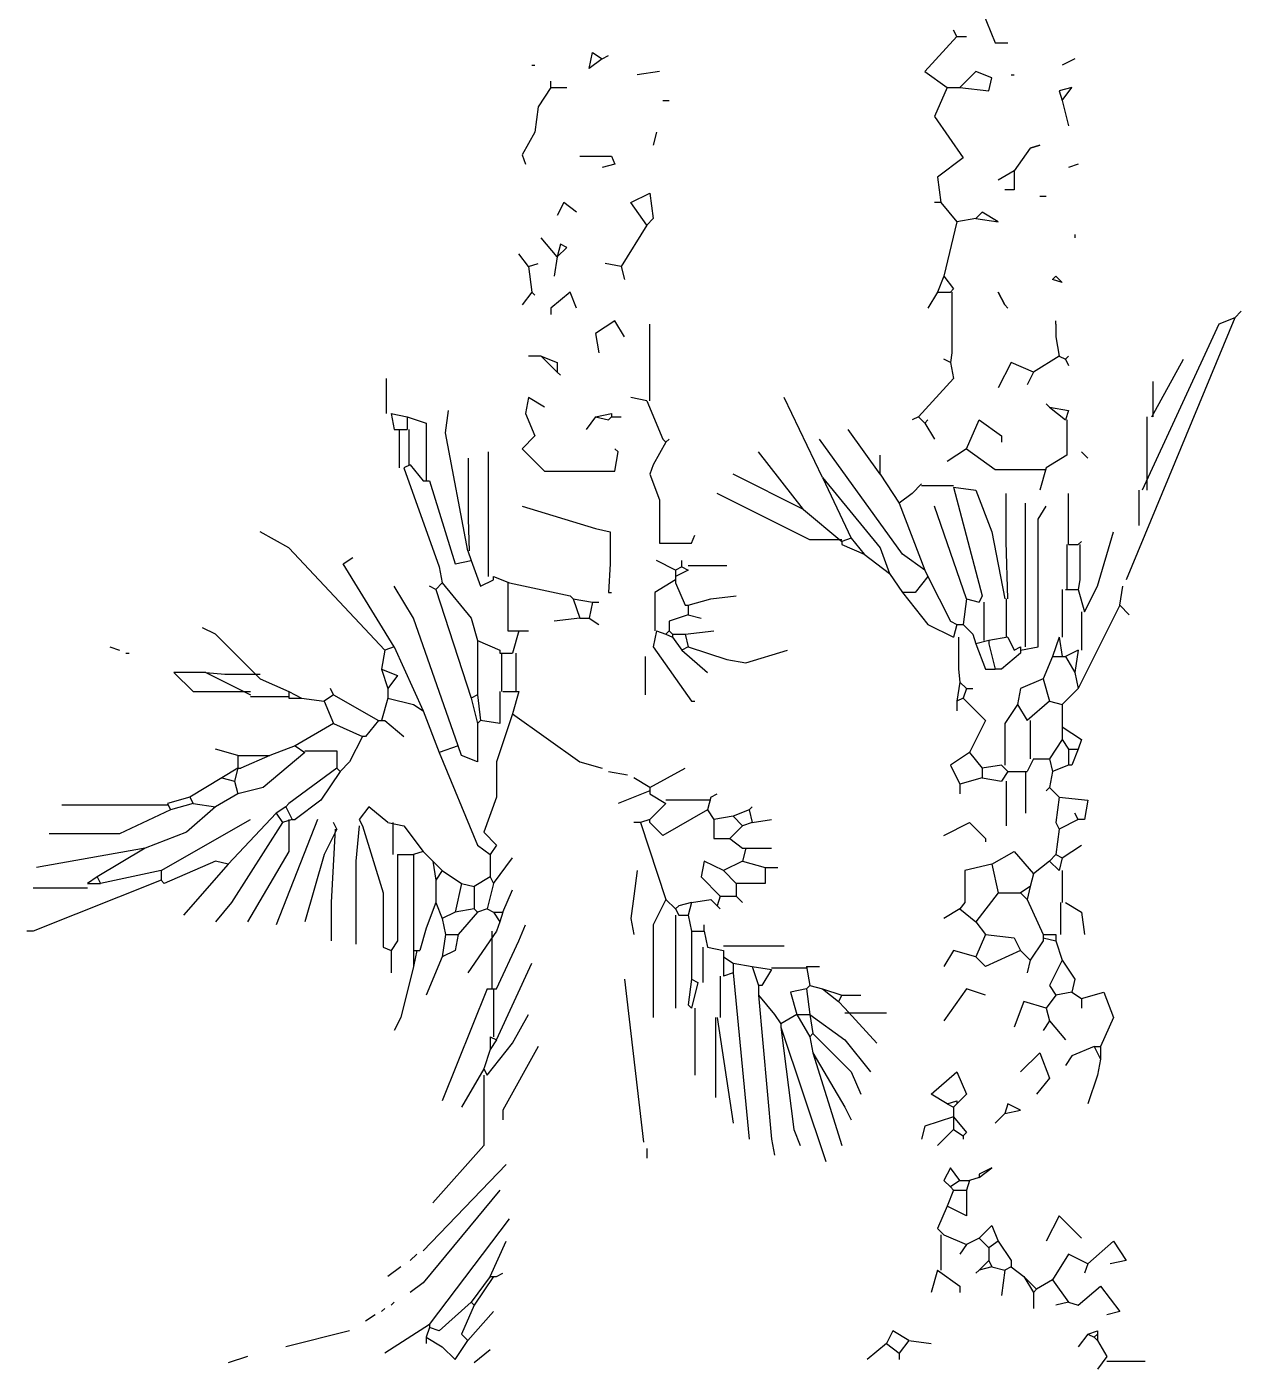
# Model space of a CAD drawing. Header units: millimetres. Extents: x 299 to 406, y 65 to 276.
# Drawn here: x 306.7 to 382.7, y 65.4 to 149.4 of the extents above; entities that cross this region are included whole.
import ezdxf

# ---------------------------------------------------------------- set-up
doc = ezdxf.new("R2010")
doc.units = ezdxf.units.MM
doc.layers.add('Standard', color=7, linetype='Continuous')

msp = doc.modelspace()

# ---------------------------------------------------------------- linework, layer by layer
at = {"layer": 'Standard', "linetype": 'Continuous'}
for p, q in [((366.457, 150.377), (367.257, 148.377)), ((364.857, 148.777), (362.857, 146.577)), ((364.857, 148.777), (364.657, 149.177)), ((364.857, 148.777), (365.457, 148.777)), ((367.257, 148.377), (368.057, 148.377)), ((341.857, 146.777), (342.057, 147.777)), ((342.657, 147.377), (341.857, 146.777)), ((342.057, 147.777), (342.657, 147.377)), ((342.657, 147.377), (343.057, 147.577)), ((372.257, 147.377), (371.457, 146.977)), ((338.257, 146.977), (338.457, 146.977)), ((346.257, 146.577), (344.857, 146.377)), ((362.857, 146.577), (364.257, 145.577)), ((366.057, 146.577), (365.057, 145.577)), ((367.057, 146.177), (366.057, 146.577)), ((366.857, 145.377), (367.057, 146.177)), ((368.257, 146.377), (368.457, 146.377)), ((339.457, 145.577), (338.657, 144.377)), ((339.457, 145.577), (339.457, 145.977)), ((339.457, 145.577), (340.457, 145.577)), ((364.257, 145.577), (363.457, 143.777)), ((364.257, 145.577), (365.057, 145.577)), ((365.057, 145.577), (366.857, 145.377)), ((372.057, 145.577), (371.257, 145.377)), ((371.257, 145.377), (371.457, 144.777)), ((371.457, 144.777), (372.057, 145.577)), ((346.457, 144.777), (346.857, 144.777)), ((371.457, 144.777), (371.857, 143.177)), ((338.657, 144.377), (338.457, 142.777)), ((363.457, 143.777), (365.257, 141.177)), ((338.457, 142.777), (337.657, 141.377)), ((346.057, 142.777), (345.857, 141.977)), ((369.457, 141.777), (370.057, 141.977)), ((370.057, 141.977), (369.457, 141.777)), ((337.657, 141.377), (337.857, 140.777)), ((341.257, 141.277), (343.257, 141.277)), ((343.257, 141.277), (343.457, 140.777)), ((365.257, 141.177), (363.657, 139.977)), ((369.457, 141.777), (368.457, 140.377)), ((343.457, 140.777), (342.657, 140.577)), ((368.457, 140.377), (367.457, 139.777)), ((368.457, 140.377), (368.457, 139.177)), ((372.457, 140.777), (371.857, 140.577)), ((363.657, 139.977), (363.857, 138.377)), ((344.457, 138.377), (345.657, 138.977)), ((345.657, 138.977), (345.857, 137.377)), ((368.457, 139.177), (367.857, 139.177)), ((370.057, 138.777), (370.457, 138.777)), ((340.257, 138.377), (339.857, 137.577)), ((341.057, 137.777), (340.257, 138.377)), ((345.457, 136.977), (344.457, 138.377)), ((363.857, 138.377), (363.457, 138.377)), ((363.857, 138.377), (364.857, 137.177)), ((366.457, 137.777), (366.057, 137.377)), ((367.457, 137.177), (366.457, 137.777)), ((345.457, 136.977), (343.857, 134.377)), ((345.857, 137.377), (345.457, 136.977)), ((364.857, 137.177), (364.057, 133.777)), ((366.057, 137.377), (364.857, 137.177)), ((366.057, 137.377), (367.457, 137.177)), ((339.857, 134.977), (338.857, 136.177)), ((372.257, 136.377), (372.257, 136.177)), ((340.057, 135.777), (339.857, 134.977)), ((339.857, 134.977), (340.457, 135.577)), ((340.457, 135.577), (340.057, 135.777)), ((338.057, 134.377), (337.457, 135.177)), ((338.057, 134.377), (338.657, 134.577)), ((339.857, 134.977), (339.657, 133.777)), ((343.857, 134.377), (342.857, 134.577)), ((338.057, 134.377), (338.257, 132.777)), ((343.857, 134.377), (344.057, 133.577)), ((364.057, 133.777), (363.657, 132.777)), ((364.057, 133.777), (364.657, 132.977)), ((370.857, 133.577), (371.057, 133.777)), ((371.457, 133.377), (370.857, 133.577)), ((371.057, 133.777), (371.457, 133.377)), ((338.257, 132.777), (337.657, 131.977)), ((338.257, 132.777), (338.457, 132.577)), ((340.657, 132.777), (339.457, 131.777)), ((341.057, 131.777), (340.657, 132.777)), ((363.657, 132.777), (363.057, 131.777)), ((363.657, 132.777), (364.457, 132.777)), ((364.657, 132.977), (364.457, 132.777)), ((364.557, 132.777), (364.557, 128.977)), ((367.857, 131.977), (367.457, 132.777)), ((367.457, 132.777), (367.857, 131.977)), ((367.857, 131.977), (368.057, 131.777)), ((339.457, 131.777), (339.457, 131.377)), ((382.257, 131.177), (375.457, 114.777)), ((382.257, 131.177), (381.257, 130.777)), ((382.257, 131.177), (382.657, 131.577)), ((343.457, 130.977), (342.257, 130.177)), ((344.057, 129.977), (343.457, 130.977)), ((345.657, 129.977), (345.657, 130.777)), ((371.057, 130.777), (371.057, 130.977)), ((371.057, 130.777), (371.057, 129.977)), ((381.257, 130.777), (376.457, 120.377)), ((342.257, 130.177), (342.457, 128.977)), ((345.657, 125.977), (345.657, 129.977)), ((371.057, 129.977), (371.257, 128.777)), ((338.857, 128.777), (338.057, 128.777)), ((338.857, 128.777), (339.857, 128.377)), ((338.857, 128.777), (339.857, 127.777)), ((364.457, 128.377), (364.057, 128.577)), ((364.557, 128.977), (364.457, 128.377)), ((371.257, 128.777), (369.657, 127.777)), ((371.257, 128.777), (371.657, 128.577)), ((371.657, 128.577), (371.857, 128.777)), ((371.657, 128.577), (371.857, 128.177)), ((377.057, 124.977), (379.057, 128.577)), ((339.857, 128.377), (339.857, 127.777)), ((339.857, 127.777), (340.057, 127.577)), ((364.457, 128.377), (364.657, 127.377)), ((368.257, 128.377), (367.457, 126.777)), ((369.657, 127.777), (368.257, 128.377)), ((369.657, 127.777), (369.257, 126.977)), ((329.157, 125.177), (329.157, 127.377)), ((364.657, 127.377), (362.457, 124.977)), ((377.157, 124.977), (377.157, 127.177)), ((338.057, 126.177), (337.857, 125.177)), ((339.057, 125.577), (338.057, 126.177)), ((345.457, 125.977), (344.457, 126.177)), ((356.457, 121.177), (354.057, 126.177)), ((329.457, 125.177), (329.657, 124.177)), ((329.457, 125.177), (330.457, 124.977)), ((332.857, 123.977), (333.057, 125.377)), ((337.857, 125.177), (338.457, 123.777)), ((342.257, 124.977), (343.257, 125.177)), ((343.257, 125.177), (343.257, 124.977)), ((345.457, 125.977), (346.457, 123.577)), ((370.657, 125.577), (370.457, 125.777)), ((370.657, 125.577), (371.657, 124.777)), ((370.657, 125.577), (371.857, 125.377)), ((371.857, 125.377), (371.657, 124.777)), ((330.457, 124.977), (330.457, 124.177)), ((330.457, 124.977), (331.657, 124.577)), ((331.657, 124.577), (331.657, 120.977)), ((342.257, 124.977), (341.657, 124.177)), ((342.257, 124.977), (343.057, 124.777)), ((343.057, 124.777), (343.257, 124.977)), ((343.257, 124.977), (343.857, 124.977)), ((362.457, 124.977), (362.057, 124.777)), ((362.457, 124.977), (362.857, 124.577)), ((362.857, 124.577), (363.057, 124.777)), ((362.857, 124.577), (363.457, 123.577)), ((365.457, 122.977), (366.257, 124.777)), ((366.257, 124.777), (367.657, 123.777)), ((371.757, 124.777), (371.757, 122.577)), ((376.757, 124.977), (376.757, 120.377)), ((329.657, 124.177), (330.457, 124.177)), ((329.957, 124.177), (329.957, 121.777)), ((330.557, 124.177), (330.557, 121.977)), ((334.257, 116.577), (332.857, 123.977)), ((338.457, 123.777), (337.657, 122.977)), ((346.457, 123.577), (346.657, 123.377)), ((346.657, 123.377), (346.857, 123.577)), ((361.457, 116.377), (356.257, 123.577)), ((360.057, 121.377), (358.057, 124.177)), ((367.657, 123.777), (367.657, 123.377)), ((335.557, 114.977), (335.557, 122.777)), ((337.657, 122.977), (339.057, 121.577)), ((343.657, 122.777), (343.457, 122.977)), ((343.457, 121.577), (343.657, 122.777)), ((346.657, 123.377), (345.857, 121.977)), ((355.257, 119.177), (352.457, 122.777)), ((365.457, 122.977), (364.257, 122.177)), ((365.457, 122.977), (367.257, 121.677)), ((372.657, 122.777), (373.057, 122.377)), ((330.657, 121.977), (330.257, 121.777)), ((330.657, 121.977), (331.457, 120.977)), ((334.307, 118.577), (334.307, 122.377)), ((345.857, 121.977), (345.657, 121.377)), ((360.057, 121.377), (360.057, 122.577)), ((371.757, 122.577), (370.457, 121.777)), ((330.257, 121.777), (332.457, 115.577)), ((331.457, 120.977), (331.857, 120.977)), ((331.857, 120.977), (333.457, 115.777)), ((339.057, 121.577), (343.457, 121.577)), ((345.657, 121.377), (346.257, 119.777)), ((355.257, 119.177), (350.857, 121.377)), ((356.457, 121.177), (358.257, 117.377)), ((356.457, 121.177), (360.057, 116.777)), ((360.057, 121.377), (361.257, 119.577)), ((367.257, 121.677), (370.457, 121.677)), ((370.457, 121.777), (370.057, 120.377)), ((355.657, 117.277), (349.857, 120.177)), ((362.057, 120.177), (361.257, 119.577)), ((362.657, 120.777), (362.057, 120.177)), ((362.657, 120.677), (364.657, 120.677)), ((364.657, 120.577), (366.457, 113.777)), ((364.657, 120.577), (366.057, 120.377)), ((366.057, 120.377), (367.057, 117.777)), ((367.957, 117.177), (367.957, 120.177)), ((371.857, 116.977), (371.857, 120.177)), ((376.257, 120.377), (376.257, 118.177)), ((337.657, 119.377), (342.257, 117.977)), ((346.257, 119.777), (346.257, 117.077)), ((361.257, 119.577), (362.857, 115.377)), ((365.457, 113.577), (363.457, 119.377)), ((369.157, 110.577), (369.157, 119.577)), ((369.957, 118.577), (370.457, 119.377)), ((334.357, 116.577), (334.307, 118.577)), ((355.257, 119.177), (357.657, 117.177)), ((369.957, 110.577), (369.957, 118.577)), ((323.057, 116.777), (321.257, 117.777)), ((342.257, 117.977), (343.157, 117.777)), ((343.157, 117.777), (343.157, 115.777)), ((367.057, 117.777), (367.857, 113.577)), ((373.657, 114.377), (374.657, 117.777)), ((329.057, 110.377), (323.057, 116.777)), ((346.257, 117.077), (348.257, 117.077)), ((348.257, 117.077), (348.457, 117.577)), ((357.657, 117.277), (355.657, 117.277)), ((358.257, 117.377), (357.657, 117.177)), ((357.657, 117.177), (357.657, 116.977)), ((357.657, 116.977), (359.057, 116.377)), ((358.257, 117.377), (359.057, 116.377)), ((360.057, 116.777), (360.657, 115.177)), ((368.057, 113.577), (367.957, 117.177)), ((371.757, 116.977), (371.757, 114.177)), ((371.857, 116.977), (372.457, 116.977)), ((372.457, 116.977), (372.657, 117.177)), ((372.557, 116.977), (372.557, 114.777)), ((326.457, 115.777), (327.057, 116.177)), ((333.457, 115.777), (334.457, 115.977)), ((334.257, 116.577), (334.457, 115.977)), ((334.457, 115.977), (335.057, 114.377)), ((347.257, 115.377), (346.057, 115.977)), ((347.657, 115.577), (347.657, 115.977)), ((359.057, 116.377), (360.657, 115.177)), ((362.857, 115.377), (361.457, 116.377)), ((329.657, 110.577), (326.457, 115.777)), ((332.457, 115.577), (332.657, 114.577)), ((343.157, 115.777), (343.057, 113.977)), ((347.657, 115.577), (347.257, 115.377)), ((348.057, 115.377), (347.257, 114.977)), ((347.257, 115.377), (347.257, 114.977)), ((347.657, 115.577), (348.057, 115.377)), ((348.057, 115.677), (350.457, 115.677)), ((360.657, 115.177), (361.457, 113.977)), ((362.857, 115.377), (363.057, 114.977)), ((330.857, 112.377), (329.657, 114.377)), ((332.257, 114.177), (331.857, 114.377)), ((332.657, 114.577), (332.257, 114.177)), ((332.657, 114.577), (334.457, 112.377)), ((335.057, 114.377), (335.857, 114.777)), ((335.857, 114.977), (336.857, 114.577)), ((335.857, 114.777), (335.857, 114.977)), ((336.757, 114.577), (336.757, 111.577)), ((336.857, 114.577), (340.657, 113.777)), ((347.257, 114.777), (345.957, 113.977)), ((347.257, 114.977), (347.257, 114.777)), ((347.257, 114.777), (347.257, 114.577)), ((347.257, 114.577), (347.857, 113.177)), ((363.057, 114.977), (362.257, 113.977)), ((363.057, 114.977), (364.457, 112.177)), ((372.557, 114.777), (372.457, 114.177)), ((372.857, 112.777), (373.657, 114.377)), ((375.057, 113.177), (375.257, 114.377)), ((332.257, 114.177), (334.457, 107.377)), ((340.657, 113.777), (340.857, 113.577)), ((340.857, 113.577), (341.257, 112.377)), ((340.857, 113.577), (342.057, 113.377)), ((343.057, 113.977), (343.257, 113.977)), ((345.957, 113.977), (345.957, 111.577)), ((348.057, 113.177), (349.457, 113.577)), ((349.457, 113.577), (351.057, 113.777)), ((361.457, 113.977), (363.057, 111.977)), ((362.257, 113.977), (361.457, 113.977)), ((365.457, 113.577), (365.257, 111.977)), ((365.457, 113.577), (366.257, 113.377)), ((366.457, 113.777), (366.257, 113.377)), ((367.957, 113.577), (367.957, 111.177)), ((371.457, 114.177), (371.457, 111.177)), ((371.657, 114.177), (372.457, 114.177)), ((372.457, 114.177), (372.857, 112.777)), ((342.057, 113.377), (341.857, 112.377)), ((342.057, 113.377), (342.457, 113.377)), ((348.057, 112.577), (346.857, 112.177)), ((347.857, 113.177), (348.057, 113.177)), ((348.057, 113.177), (348.057, 112.577)), ((348.057, 112.577), (348.857, 112.377)), ((366.557, 113.377), (366.557, 110.977)), ((375.057, 113.177), (372.457, 107.977)), ((372.657, 112.777), (372.657, 110.377)), ((375.057, 113.177), (375.657, 112.577)), ((318.457, 111.377), (317.657, 111.777)), ((333.657, 104.377), (330.857, 112.377)), ((334.457, 112.377), (334.857, 110.977)), ((341.257, 112.377), (339.657, 112.177)), ((341.257, 112.377), (341.857, 112.377)), ((341.857, 112.377), (342.457, 111.977)), ((346.857, 112.177), (346.857, 111.577)), ((363.057, 111.977), (364.657, 111.177)), ((364.457, 112.177), (364.857, 111.977)), ((364.857, 111.977), (364.657, 111.177)), ((364.857, 111.977), (365.257, 111.977)), ((365.257, 111.977), (365.857, 111.377)), ((321.257, 108.577), (318.457, 111.377)), ((334.857, 110.977), (336.257, 110.377)), ((334.857, 110.977), (334.857, 107.577)), ((336.757, 111.577), (337.457, 111.577)), ((337.457, 111.577), (337.057, 110.177)), ((337.457, 111.577), (338.057, 111.577)), ((346.057, 111.577), (345.857, 110.577)), ((346.057, 111.577), (346.657, 111.377)), ((346.857, 111.577), (346.657, 111.377)), ((346.657, 111.377), (347.057, 111.177)), ((346.857, 111.577), (347.057, 111.377)), ((347.057, 111.377), (347.057, 111.177)), ((347.057, 111.377), (347.857, 111.377)), ((347.057, 111.177), (347.657, 110.377)), ((347.857, 111.377), (349.657, 111.577)), ((347.857, 111.377), (348.057, 110.577)), ((364.957, 111.177), (364.957, 109.177)), ((365.857, 111.377), (366.057, 110.777)), ((366.857, 110.977), (366.057, 110.777)), ((368.057, 111.177), (366.857, 110.977)), ((366.857, 110.977), (366.857, 110.777)), ((368.057, 111.177), (368.457, 110.377)), ((371.257, 111.177), (370.857, 109.977)), ((371.257, 111.177), (371.457, 109.977)), ((311.857, 110.577), (312.457, 110.377)), ((312.857, 110.177), (313.057, 110.177)), ((329.057, 110.377), (328.857, 109.177)), ((329.657, 110.577), (329.057, 110.377)), ((329.657, 110.577), (331.457, 106.577)), ((336.257, 110.377), (336.257, 110.177)), ((336.257, 110.177), (337.057, 110.177)), ((336.357, 110.177), (336.357, 107.777)), ((337.257, 110.177), (337.257, 107.777)), ((345.857, 110.577), (348.257, 107.177)), ((348.057, 110.577), (347.657, 110.377)), ((347.657, 110.377), (349.257, 108.977)), ((348.057, 110.577), (350.457, 109.777)), ((351.657, 109.577), (354.257, 110.377)), ((366.057, 110.777), (366.657, 109.177)), ((366.857, 110.777), (367.257, 109.177)), ((368.857, 110.177), (367.657, 109.177)), ((368.457, 110.377), (368.857, 110.577)), ((368.857, 110.577), (368.857, 110.377)), ((368.857, 110.377), (369.957, 110.577)), ((368.857, 110.377), (368.857, 110.177)), ((372.457, 110.377), (371.657, 109.977)), ((372.457, 110.377), (372.257, 108.977)), ((345.357, 109.977), (345.357, 107.577)), ((350.457, 109.777), (351.657, 109.577)), ((370.857, 109.977), (370.257, 108.577)), ((370.857, 109.977), (371.457, 109.977)), ((371.457, 109.977), (371.657, 109.977)), ((371.657, 109.977), (372.257, 108.977)), ((317.857, 108.977), (315.857, 108.977)), ((315.857, 108.977), (317.057, 107.777)), ((317.857, 108.977), (320.657, 107.577)), ((317.857, 108.977), (319.057, 108.877)), ((319.057, 108.877), (321.257, 108.877)), ((321.257, 108.577), (323.057, 107.777)), ((328.857, 109.177), (329.257, 107.977)), ((328.857, 109.177), (329.857, 108.777)), ((329.857, 108.777), (329.257, 107.977)), ((365.057, 108.377), (364.857, 107.177)), ((364.957, 109.177), (365.057, 108.377)), ((365.057, 108.377), (365.457, 107.977)), ((366.657, 109.177), (367.257, 109.177)), ((367.657, 109.177), (367.257, 109.177)), ((370.257, 108.577), (368.857, 107.977)), ((370.257, 108.577), (370.657, 107.177)), ((372.257, 108.977), (372.457, 107.977)), ((317.057, 107.777), (320.657, 107.777)), ((323.057, 107.777), (323.857, 107.377)), ((323.057, 107.777), (323.057, 107.377)), ((325.857, 107.577), (325.257, 107.177)), ((325.857, 107.577), (325.657, 107.977)), ((325.857, 107.577), (328.657, 105.977)), ((329.257, 107.977), (329.257, 107.377)), ((334.857, 107.577), (334.457, 107.377)), ((334.857, 107.577), (335.057, 105.977)), ((336.257, 107.777), (336.257, 105.777)), ((336.457, 107.777), (337.457, 107.777)), ((337.457, 107.777), (337.057, 106.377)), ((365.457, 107.977), (365.257, 107.377)), ((365.457, 107.977), (365.857, 107.977)), ((368.857, 107.977), (368.657, 106.977)), ((372.457, 107.977), (371.457, 106.977)), ((320.657, 107.477), (323.057, 107.477)), ((323.057, 107.377), (323.857, 107.377)), ((323.857, 107.377), (325.257, 107.177)), ((325.257, 107.177), (325.857, 105.777)), ((329.257, 107.377), (328.857, 105.977)), ((329.257, 107.377), (330.857, 106.977)), ((330.857, 106.977), (331.457, 106.577)), ((334.457, 107.377), (334.857, 105.777)), ((348.257, 107.177), (348.457, 107.177)), ((365.257, 107.377), (364.857, 107.177)), ((364.857, 107.177), (364.857, 106.577)), ((365.257, 107.377), (366.657, 105.977)), ((368.657, 106.977), (367.857, 105.777)), ((368.657, 106.977), (369.257, 105.977)), ((370.657, 107.177), (369.257, 105.977)), ((370.657, 107.177), (371.457, 106.977)), ((371.457, 106.977), (371.457, 105.577)), ((328.657, 105.977), (327.857, 104.977)), ((328.657, 105.977), (328.857, 105.977)), ((328.857, 105.977), (329.057, 105.977)), ((329.057, 105.977), (330.257, 104.977)), ((331.457, 106.577), (332.457, 103.977)), ((335.057, 105.977), (334.857, 105.777)), ((336.257, 105.777), (335.057, 105.977)), ((337.057, 106.377), (336.057, 103.377)), ((337.057, 106.377), (341.257, 103.377)), ((366.657, 105.977), (365.657, 103.977)), ((369.457, 105.977), (369.457, 103.577)), ((325.857, 105.777), (323.457, 104.377)), ((325.857, 105.777), (327.657, 104.977)), ((334.857, 105.777), (334.857, 103.377)), ((367.857, 105.777), (367.857, 103.177)), ((371.457, 105.577), (371.457, 104.777)), ((371.457, 105.577), (372.657, 104.777)), ((319.857, 103.777), (318.457, 104.177)), ((323.457, 104.377), (321.857, 103.777)), ((323.457, 104.377), (324.057, 103.977)), ((327.657, 104.977), (326.857, 103.377)), ((327.857, 104.977), (327.657, 104.977)), ((333.657, 104.377), (332.457, 103.977)), ((333.857, 103.777), (333.657, 104.377)), ((371.457, 104.777), (370.657, 103.577)), ((371.457, 104.777), (371.857, 104.177)), ((371.857, 104.177), (372.457, 104.177)), ((371.857, 104.177), (371.857, 103.177)), ((372.457, 104.177), (372.057, 103.177)), ((372.657, 104.777), (372.457, 104.177)), ((319.857, 103.777), (321.857, 103.777)), ((319.857, 103.777), (319.857, 102.977)), ((321.857, 103.777), (320.057, 102.977)), ((324.057, 103.977), (321.457, 101.777)), ((324.057, 104.077), (326.057, 104.077)), ((326.057, 104.077), (326.057, 102.977)), ((326.857, 103.377), (326.257, 102.777)), ((332.457, 103.977), (334.857, 98.177)), ((334.857, 103.377), (333.857, 103.777)), ((336.057, 103.377), (336.057, 101.177)), ((341.257, 103.377), (342.657, 102.977)), ((365.657, 103.977), (364.457, 103.177)), ((365.657, 103.977), (366.457, 102.977)), ((369.657, 103.577), (369.257, 102.777)), ((369.657, 103.577), (370.657, 103.577)), ((370.657, 103.577), (370.857, 102.777)), ((319.857, 102.977), (318.857, 102.377)), ((319.857, 102.977), (319.657, 102.177)), ((319.857, 102.977), (320.057, 102.977)), ((326.057, 102.977), (323.057, 100.777)), ((326.257, 102.777), (325.057, 100.977)), ((326.057, 102.977), (326.257, 102.777)), ((343.057, 102.777), (344.257, 102.577)), ((345.657, 101.777), (347.857, 102.977)), ((364.457, 103.177), (365.057, 101.977)), ((367.657, 103.177), (366.457, 102.977)), ((366.457, 102.977), (366.457, 102.377)), ((367.657, 103.177), (368.057, 102.777)), ((368.057, 102.777), (367.657, 102.177)), ((368.057, 102.777), (369.257, 102.777)), ((369.157, 102.777), (369.157, 100.177)), ((370.857, 102.777), (370.657, 101.777)), ((371.857, 103.177), (370.857, 102.777)), ((372.057, 103.177), (371.857, 103.177)), ((318.857, 102.377), (316.857, 101.177)), ((318.857, 102.377), (319.657, 102.177)), ((319.657, 102.177), (319.857, 101.377)), ((321.457, 101.777), (319.857, 101.377)), ((345.657, 101.777), (344.657, 102.377)), ((345.657, 101.777), (345.657, 101.577)), ((366.457, 102.377), (365.057, 101.977)), ((365.057, 101.977), (365.057, 101.377)), ((366.457, 102.377), (367.657, 102.177)), ((367.957, 102.177), (367.957, 99.377)), ((370.657, 101.777), (370.457, 101.577)), ((370.657, 101.777), (371.257, 101.177)), ((316.857, 101.177), (315.457, 100.777)), ((316.857, 101.177), (317.057, 100.777)), ((319.857, 101.377), (318.457, 100.577)), ((325.057, 100.977), (323.457, 99.777)), ((336.057, 101.177), (335.257, 98.977)), ((345.657, 101.577), (343.657, 100.777)), ((345.657, 101.577), (345.657, 101.377)), ((345.657, 101.377), (346.657, 100.777)), ((349.457, 100.977), (346.657, 100.977)), ((349.457, 101.177), (349.257, 100.377)), ((349.457, 101.177), (349.857, 101.377)), ((371.257, 101.177), (371.057, 99.577)), ((371.257, 101.177), (373.057, 100.977)), ((373.057, 100.977), (372.857, 99.777)), ((315.457, 100.677), (308.857, 100.677)), ((315.657, 100.377), (312.457, 98.877)), ((315.457, 100.777), (315.657, 100.377)), ((317.057, 100.777), (315.657, 100.377)), ((318.457, 100.577), (316.657, 98.977)), ((317.057, 100.777), (318.457, 100.577)), ((322.257, 100.177), (319.257, 96.977)), ((322.857, 100.577), (322.257, 100.177)), ((322.257, 100.177), (322.657, 99.577)), ((323.057, 100.777), (322.857, 100.577)), ((322.857, 100.577), (323.257, 99.777)), ((328.057, 100.577), (327.457, 99.777)), ((329.257, 99.577), (328.057, 100.577)), ((346.657, 100.777), (345.657, 99.777)), ((349.257, 100.377), (346.457, 98.777)), ((349.257, 100.377), (349.657, 99.777)), ((350.857, 99.977), (349.657, 99.777)), ((351.857, 100.377), (350.857, 99.977)), ((350.857, 99.977), (351.457, 99.377)), ((351.857, 100.377), (352.057, 100.577)), ((351.857, 100.377), (352.057, 99.577)), ((372.457, 99.777), (372.257, 100.177)), ((315.057, 96.577), (320.657, 99.777)), ((322.657, 99.577), (319.457, 94.577)), ((324.857, 99.777), (322.257, 93.177)), ((323.257, 99.777), (322.657, 99.577)), ((323.057, 99.777), (323.057, 97.777)), ((323.257, 99.777), (323.457, 99.777)), ((326.057, 99.177), (325.257, 97.577)), ((325.957, 99.177), (325.707, 94.577)), ((326.057, 99.177), (325.857, 99.577)), ((327.457, 99.377), (327.257, 97.177)), ((327.457, 99.777), (327.657, 99.377)), ((327.657, 99.377), (328.957, 95.177)), ((329.257, 99.577), (330.257, 99.377)), ((329.557, 99.577), (329.557, 97.577)), ((330.257, 99.377), (331.457, 97.777)), ((345.057, 99.577), (344.657, 99.577)), ((345.657, 99.777), (345.057, 99.577)), ((345.057, 99.577), (346.657, 94.777)), ((345.657, 99.577), (345.657, 99.777)), ((346.457, 98.777), (345.657, 99.577)), ((349.657, 99.777), (349.657, 98.577)), ((351.457, 99.377), (350.657, 98.577)), ((352.057, 99.577), (351.457, 99.377)), ((352.057, 99.577), (353.257, 99.777)), ((364.057, 98.777), (365.657, 99.577)), ((365.657, 99.577), (366.657, 98.577)), ((371.057, 99.577), (371.257, 99.177)), ((371.257, 99.177), (371.057, 97.577)), ((372.457, 99.777), (371.257, 99.177)), ((372.857, 99.777), (372.457, 99.777)), ((312.457, 98.877), (308.057, 98.877)), ((316.657, 98.977), (314.057, 97.977)), ((335.257, 98.977), (336.057, 98.177)), ((349.657, 98.577), (350.657, 98.577)), ((350.657, 98.577), (351.457, 97.977)), ((366.657, 98.577), (366.657, 98.377)), ((314.057, 97.977), (307.257, 96.777)), ((314.057, 97.977), (311.057, 96.177)), ((323.057, 97.777), (320.457, 93.377)), ((325.257, 97.577), (324.057, 93.377)), ((329.857, 97.577), (330.857, 97.577)), ((329.857, 97.577), (329.857, 92.177)), ((331.457, 97.777), (330.857, 97.577)), ((330.857, 97.577), (330.857, 91.577)), ((331.457, 97.777), (332.057, 97.177)), ((334.857, 98.177), (335.657, 97.577)), ((336.057, 98.177), (335.657, 97.577)), ((335.657, 97.577), (335.657, 96.177)), ((351.457, 97.977), (351.657, 97.977)), ((351.657, 97.977), (351.457, 97.177)), ((351.657, 97.977), (353.257, 97.977)), ((367.057, 96.977), (368.457, 97.777)), ((368.457, 97.777), (369.657, 96.377)), ((371.057, 97.577), (370.657, 97.177)), ((371.057, 97.577), (371.457, 97.377)), ((371.457, 97.377), (372.657, 98.177)), ((318.457, 97.177), (315.257, 95.777)), ((319.257, 96.977), (316.457, 93.777)), ((319.257, 96.977), (318.457, 97.177)), ((327.257, 97.177), (327.257, 91.977)), ((332.057, 97.177), (332.257, 95.977)), ((332.057, 97.177), (332.657, 96.577)), ((335.857, 95.777), (337.057, 97.377)), ((349.057, 97.177), (348.857, 96.177)), ((350.257, 96.577), (349.057, 97.177)), ((351.457, 97.177), (350.257, 96.577)), ((351.457, 97.177), (352.857, 96.777)), ((352.857, 96.777), (353.657, 96.777)), ((352.857, 96.777), (352.857, 95.777)), ((367.057, 96.977), (365.357, 96.577)), ((367.057, 96.977), (367.457, 95.177)), ((370.657, 97.177), (369.657, 96.377)), ((370.657, 97.177), (371.257, 96.577)), ((371.457, 97.377), (371.257, 96.577)), ((315.057, 95.977), (307.057, 92.777)), ((311.057, 96.177), (310.457, 95.777)), ((310.457, 95.777), (311.257, 95.777)), ((311.057, 96.177), (311.257, 95.777)), ((315.057, 96.577), (311.257, 95.777)), ((315.057, 96.577), (315.057, 95.977)), ((315.257, 95.777), (315.057, 95.977)), ((332.657, 96.577), (332.257, 95.977)), ((332.257, 95.977), (332.257, 94.577)), ((332.657, 96.577), (333.857, 95.777)), ((333.857, 95.777), (333.457, 93.977)), ((333.857, 95.777), (334.657, 95.577)), ((335.657, 96.177), (334.657, 95.577)), ((335.857, 95.777), (335.457, 94.177)), ((335.657, 96.177), (335.857, 95.777)), ((344.857, 96.577), (344.657, 94.977)), ((348.857, 96.177), (350.057, 94.977)), ((350.257, 96.577), (351.057, 95.777)), ((351.057, 95.777), (351.057, 94.977)), ((352.857, 95.777), (351.057, 95.777)), ((365.357, 96.577), (365.357, 94.577)), ((369.657, 96.377), (369.457, 95.577)), ((371.457, 96.577), (371.457, 94.577)), ((310.457, 95.477), (307.057, 95.477)), ((328.957, 95.177), (328.957, 91.777)), ((334.657, 95.577), (334.657, 94.177)), ((336.457, 93.977), (337.057, 95.377)), ((344.657, 94.977), (344.457, 93.577)), ((350.057, 94.977), (349.857, 94.377)), ((350.057, 94.977), (351.057, 94.977)), ((351.057, 94.977), (351.457, 94.577)), ((367.457, 95.177), (366.057, 93.377)), ((367.457, 95.177), (368.857, 95.177)), ((369.457, 95.577), (368.857, 95.177)), ((368.857, 95.177), (369.257, 94.777)), ((369.457, 95.577), (369.257, 94.777)), ((319.457, 94.577), (318.457, 93.377)), ((325.707, 94.577), (325.707, 92.177)), ((332.257, 94.577), (331.657, 92.977)), ((332.257, 94.577), (332.657, 93.577)), ((334.657, 94.177), (333.457, 93.977)), ((334.657, 94.177), (334.857, 93.977)), ((335.457, 94.177), (334.857, 93.977)), ((335.457, 94.177), (335.857, 93.977)), ((346.657, 94.777), (345.857, 93.177)), ((346.657, 94.777), (347.257, 94.177)), ((347.457, 94.377), (347.257, 94.177)), ((347.257, 94.177), (347.457, 93.777)), ((348.257, 94.577), (347.457, 94.377)), ((348.257, 94.577), (348.057, 93.777)), ((348.257, 94.577), (349.457, 94.777)), ((349.457, 94.777), (349.857, 94.377)), ((349.857, 94.377), (350.057, 94.177)), ((365.057, 94.177), (364.057, 93.577)), ((365.357, 94.577), (365.057, 94.177)), ((365.057, 94.177), (366.057, 93.377)), ((369.257, 94.777), (370.257, 92.577)), ((371.357, 94.577), (371.357, 92.577)), ((371.657, 94.577), (372.657, 93.977)), ((333.457, 93.977), (332.657, 93.577)), ((332.657, 93.577), (332.857, 92.577)), ((334.857, 93.977), (333.657, 92.577)), ((335.857, 93.977), (336.257, 93.377)), ((335.857, 93.977), (336.457, 93.977)), ((336.257, 93.377), (336.057, 92.777)), ((336.457, 93.977), (336.257, 93.377)), ((344.457, 93.577), (344.657, 92.577)), ((347.257, 93.777), (347.257, 87.977)), ((347.457, 93.777), (348.057, 93.777)), ((348.057, 93.777), (348.257, 92.777)), ((366.057, 93.377), (366.657, 92.577)), ((372.657, 93.977), (372.857, 92.577)), ((307.057, 92.777), (306.657, 92.777)), ((331.657, 92.977), (331.257, 91.577)), ((332.857, 92.577), (332.657, 91.177)), ((332.857, 92.577), (333.657, 92.577)), ((333.657, 92.577), (333.457, 91.577)), ((336.057, 92.777), (334.257, 90.177)), ((335.757, 92.777), (335.757, 89.177)), ((337.457, 92.177), (337.857, 93.177)), ((345.857, 93.177), (345.857, 87.377)), ((348.257, 92.777), (348.257, 89.777)), ((348.257, 92.777), (349.057, 92.777)), ((349.057, 92.777), (349.057, 93.177)), ((349.057, 92.777), (349.257, 91.777)), ((366.657, 92.577), (366.057, 91.177)), ((366.657, 92.577), (368.457, 92.377)), ((370.257, 92.577), (371.057, 92.577)), ((370.257, 92.577), (370.257, 92.377)), ((371.057, 92.577), (371.057, 92.377)), ((328.957, 91.777), (329.457, 91.577)), ((329.857, 92.177), (329.457, 91.577)), ((329.457, 91.577), (329.457, 90.177)), ((330.857, 91.577), (330.857, 90.577)), ((331.057, 91.577), (330.857, 90.577)), ((330.857, 91.577), (331.057, 91.577)), ((331.057, 91.577), (331.257, 91.577)), ((333.457, 91.577), (332.657, 91.177)), ((336.057, 89.177), (337.457, 92.177)), ((348.957, 91.777), (348.957, 89.577)), ((349.257, 91.777), (350.257, 91.577)), ((350.257, 91.877), (354.057, 91.877)), ((350.257, 91.577), (350.257, 91.177)), ((364.657, 91.577), (364.057, 90.577)), ((366.057, 91.177), (364.657, 91.577)), ((368.857, 91.577), (366.657, 90.577)), ((368.457, 92.377), (368.857, 91.577)), ((368.857, 91.577), (369.457, 90.977)), ((370.257, 92.177), (369.457, 90.977)), ((370.257, 92.377), (371.057, 92.177)), ((370.257, 92.377), (370.257, 92.177)), ((371.057, 92.377), (371.057, 92.177)), ((371.057, 92.177), (371.457, 90.977)), ((332.657, 91.177), (331.657, 88.777)), ((336.057, 85.977), (338.257, 90.777)), ((350.257, 91.177), (350.857, 90.777)), ((350.257, 91.177), (350.257, 89.977)), ((350.857, 90.777), (352.057, 90.577)), ((350.857, 90.777), (350.857, 90.177)), ((366.657, 90.577), (366.057, 91.177)), ((369.457, 90.977), (369.257, 90.177)), ((371.457, 90.977), (370.657, 89.377)), ((371.457, 90.977), (372.257, 89.777)), ((330.857, 90.577), (330.057, 87.377)), ((350.057, 89.977), (350.057, 87.377)), ((350.857, 90.177), (350.257, 89.977)), ((350.857, 90.177), (351.857, 79.777)), ((352.057, 90.577), (353.257, 90.377)), ((352.057, 90.577), (352.457, 89.377)), ((353.257, 90.377), (352.657, 89.377)), ((355.457, 90.477), (353.257, 90.477)), ((355.457, 90.577), (355.657, 89.377)), ((355.457, 90.577), (356.257, 90.577)), ((335.457, 89.177), (332.657, 82.177)), ((335.457, 89.177), (336.057, 89.177)), ((335.857, 89.177), (335.857, 86.177)), ((344.057, 89.777), (345.257, 79.577)), ((348.257, 89.777), (348.057, 88.177)), ((348.257, 89.777), (348.657, 89.577)), ((348.657, 89.577), (348.257, 87.977)), ((352.657, 89.377), (352.457, 89.377)), ((352.457, 89.377), (352.457, 88.777)), ((355.457, 89.177), (354.457, 88.977)), ((355.657, 89.377), (355.457, 89.177)), ((355.457, 89.177), (355.657, 87.577)), ((355.657, 89.377), (356.457, 89.177)), ((356.457, 89.177), (357.657, 88.777)), ((356.457, 89.177), (357.457, 88.377)), ((365.457, 89.177), (364.057, 87.177)), ((366.657, 88.777), (365.457, 89.177)), ((370.657, 89.377), (371.057, 88.777)), ((372.257, 89.777), (372.057, 88.977)), ((352.457, 88.777), (353.257, 79.777)), ((352.457, 88.777), (353.457, 87.577)), ((354.457, 88.977), (354.857, 87.577)), ((357.657, 88.777), (357.457, 88.377)), ((357.457, 88.377), (357.857, 87.977)), ((357.657, 88.777), (358.857, 88.777)), ((369.057, 88.377), (368.457, 86.777)), ((370.457, 87.977), (369.057, 88.377)), ((371.057, 88.777), (370.457, 87.977)), ((372.057, 88.977), (371.057, 88.777)), ((372.057, 88.977), (372.657, 88.577)), ((372.657, 88.577), (374.057, 88.977)), ((372.657, 88.577), (372.657, 87.977)), ((374.057, 88.977), (374.657, 87.377)), ((330.057, 87.377), (329.657, 86.577)), ((337.057, 85.777), (338.057, 87.577)), ((348.057, 88.177), (348.257, 87.977)), ((348.457, 87.977), (348.457, 83.777)), ((349.757, 87.377), (349.757, 82.377)), ((349.857, 87.377), (350.857, 80.777)), ((353.457, 87.577), (353.857, 86.977)), ((354.857, 87.577), (353.857, 86.977)), ((354.857, 87.577), (355.657, 86.177)), ((354.857, 87.577), (355.657, 87.577)), ((355.657, 87.577), (357.857, 85.977)), ((355.657, 87.577), (355.857, 86.377)), ((357.857, 87.977), (359.857, 85.777)), ((357.857, 87.677), (360.457, 87.677)), ((370.457, 87.977), (370.657, 87.177)), ((374.657, 87.377), (373.857, 85.577)), ((353.857, 86.977), (353.857, 86.777)), ((353.857, 86.777), (356.657, 78.377)), ((353.857, 86.777), (354.657, 80.377)), ((370.657, 87.177), (370.257, 86.577)), ((370.657, 87.177), (371.657, 85.977)), ((335.457, 83.777), (337.057, 85.777)), ((335.657, 86.177), (335.657, 85.377)), ((335.657, 86.177), (336.057, 85.977)), ((336.057, 85.977), (335.657, 85.377)), ((355.857, 86.377), (355.657, 86.177)), ((355.657, 86.177), (355.857, 85.177)), ((355.857, 86.377), (358.257, 83.977)), ((357.857, 85.977), (359.457, 83.977)), ((335.657, 85.377), (335.257, 84.177)), ((338.657, 85.577), (336.457, 81.577)), ((355.857, 85.177), (357.657, 79.377)), ((355.857, 85.177), (357.857, 81.777)), ((368.857, 83.977), (370.057, 85.177)), ((370.057, 85.177), (370.657, 83.577)), ((372.057, 84.977), (371.657, 84.377)), ((373.457, 85.577), (372.057, 84.977)), ((373.457, 85.577), (373.857, 84.777)), ((373.457, 85.577), (373.857, 85.577)), ((373.857, 85.577), (373.857, 84.777)), ((335.257, 84.177), (333.857, 81.777)), ((335.257, 84.177), (335.457, 83.777)), ((373.857, 84.777), (373.657, 83.777)), ((335.257, 83.777), (335.257, 79.377)), ((358.257, 83.977), (358.857, 82.577)), ((363.257, 82.577), (364.857, 83.977)), ((364.857, 83.977), (365.457, 82.577)), ((370.657, 83.577), (369.857, 82.577)), ((373.657, 83.777), (373.057, 81.977)), ((364.257, 81.977), (363.257, 82.577)), ((365.457, 82.577), (364.857, 81.977)), ((336.457, 81.577), (336.457, 80.977)), ((357.857, 81.777), (358.257, 80.977)), ((364.257, 81.977), (364.857, 82.177)), ((364.257, 81.977), (364.657, 81.777)), ((364.857, 81.977), (364.657, 81.777)), ((364.657, 81.777), (364.657, 81.177)), ((364.857, 82.177), (364.857, 81.977)), ((368.057, 81.977), (367.857, 81.377)), ((367.857, 81.377), (368.857, 81.577)), ((368.857, 81.577), (368.057, 81.977)), ((364.657, 81.177), (362.857, 80.577)), ((364.657, 81.177), (364.657, 80.977)), ((364.657, 81.177), (365.457, 80.177)), ((364.657, 80.977), (364.657, 80.377)), ((367.857, 81.377), (367.257, 80.777)), ((354.657, 80.377), (355.057, 79.377)), ((362.857, 80.577), (362.657, 79.777)), ((364.657, 80.377), (363.657, 79.377)), ((364.657, 80.377), (365.257, 79.977)), ((365.457, 80.177), (365.257, 79.977)), ((365.257, 79.977), (365.257, 79.777)), ((335.257, 79.377), (332.057, 75.777)), ((345.457, 79.177), (345.457, 78.577)), ((353.257, 79.777), (353.457, 78.777)), ((336.657, 78.177), (331.457, 72.777)), ((364.457, 77.977), (364.057, 77.177)), ((365.057, 77.177), (364.457, 77.977)), ((366.257, 77.377), (365.657, 77.177)), ((366.257, 77.377), (367.057, 77.977)), ((367.057, 77.977), (366.257, 77.577)), ((366.257, 77.577), (366.257, 77.377)), ((336.257, 76.577), (331.457, 70.777)), ((364.057, 77.177), (364.457, 76.777)), ((364.657, 76.577), (364.257, 75.577)), ((365.057, 77.177), (364.457, 76.777)), ((364.457, 76.777), (364.657, 76.577)), ((364.657, 76.577), (365.457, 76.577)), ((365.057, 77.177), (365.657, 77.177)), ((365.657, 77.177), (365.457, 76.577)), ((365.457, 76.577), (365.457, 74.977)), ((331.857, 68.177), (336.857, 74.777)), ((364.257, 75.577), (363.657, 74.177)), ((365.457, 74.977), (364.257, 75.577)), ((371.257, 74.977), (370.457, 73.377)), ((372.657, 73.577), (371.257, 74.977)), ((363.657, 74.177), (364.057, 73.777)), ((366.257, 73.577), (367.057, 74.377)), ((367.057, 74.377), (367.457, 73.377)), ((335.657, 71.177), (336.657, 73.377)), ((363.857, 73.777), (363.857, 71.577)), ((364.057, 73.777), (365.457, 73.177)), ((365.457, 73.177), (365.057, 72.577)), ((366.257, 73.577), (365.457, 73.177)), ((366.257, 73.577), (366.857, 72.977)), ((367.457, 73.377), (366.857, 72.977)), ((367.457, 73.377), (368.257, 72.177)), ((373.057, 71.977), (374.657, 73.377)), ((374.657, 73.377), (375.457, 72.177)), ((331.057, 72.577), (330.657, 72.177)), ((366.857, 72.977), (366.857, 72.177)), ((371.857, 72.577), (370.857, 70.977)), ((373.057, 71.977), (371.857, 72.577)), ((330.057, 71.777), (329.257, 71.177)), ((363.657, 71.577), (363.257, 70.177)), ((363.657, 71.577), (365.057, 70.577)), ((366.257, 71.577), (366.057, 71.377)), ((366.857, 72.177), (366.257, 71.577)), ((367.057, 71.777), (366.257, 71.577)), ((366.857, 72.177), (367.057, 71.777)), ((367.057, 71.777), (367.857, 71.577)), ((367.857, 71.577), (367.657, 69.977)), ((368.257, 71.777), (367.857, 71.577)), ((368.257, 72.177), (368.257, 71.777)), ((368.257, 71.777), (369.057, 71.177)), ((373.057, 71.977), (372.857, 71.377)), ((375.457, 72.177), (374.457, 71.977)), ((331.457, 70.777), (330.657, 70.177)), ((335.657, 71.177), (334.457, 69.577)), ((335.857, 71.177), (334.657, 69.377)), ((335.657, 71.177), (335.857, 71.177)), ((335.857, 71.177), (336.057, 71.177)), ((336.057, 71.177), (336.457, 71.377)), ((365.057, 70.577), (365.057, 70.177)), ((369.057, 71.177), (369.857, 70.377)), ((369.057, 71.177), (369.657, 70.177)), ((370.857, 70.977), (369.857, 70.377)), ((370.857, 70.977), (371.857, 69.577)), ((372.457, 69.377), (373.857, 70.577)), ((373.857, 70.577), (375.057, 68.977)), ((369.857, 70.377), (369.657, 70.177)), ((369.657, 70.177), (369.657, 69.177)), ((329.057, 69.177), (328.857, 68.977)), ((329.657, 69.577), (329.457, 69.377)), ((334.457, 69.577), (332.457, 67.777)), ((334.657, 69.377), (333.857, 67.577)), ((334.257, 67.177), (335.857, 68.977)), ((334.457, 69.577), (334.657, 69.377)), ((371.857, 69.577), (371.057, 69.377)), ((371.857, 69.577), (372.457, 69.377)), ((375.057, 68.977), (374.257, 68.777)), ((328.457, 68.777), (327.857, 68.377)), ((331.857, 68.177), (329.057, 66.377)), ((331.857, 68.177), (331.857, 67.977)), ((326.857, 67.777), (322.857, 66.777)), ((331.857, 67.977), (331.657, 67.377)), ((331.657, 67.377), (331.657, 66.977)), ((331.657, 67.377), (332.657, 66.777)), ((332.457, 67.777), (331.857, 67.977)), ((333.857, 67.577), (334.257, 67.177)), ((360.857, 67.777), (360.457, 66.977)), ((361.857, 67.177), (360.857, 67.777)), ((373.057, 67.577), (372.457, 66.777)), ((373.057, 67.577), (373.657, 67.777)), ((373.057, 67.577), (373.457, 67.377)), ((373.657, 67.577), (373.457, 67.377)), ((373.457, 67.377), (373.657, 67.177)), ((373.657, 67.777), (373.657, 67.577)), ((373.657, 67.577), (373.657, 67.177)), ((332.657, 66.777), (333.457, 65.977)), ((333.457, 65.977), (334.257, 67.177)), ((335.657, 66.577), (334.657, 65.777)), ((360.457, 66.977), (359.257, 65.977)), ((360.457, 66.977), (361.257, 66.377)), ((361.857, 67.177), (361.257, 66.377)), ((361.257, 66.377), (361.257, 65.977)), ((361.857, 67.177), (363.257, 66.977)), ((373.657, 67.177), (374.257, 66.177)), ((320.457, 66.177), (319.257, 65.777)), ((374.257, 66.177), (373.657, 65.377)), ((374.257, 65.877), (376.657, 65.877))]:
    msp.add_line(p, q, dxfattribs=at)

doc.saveas('drawing.dxf')
